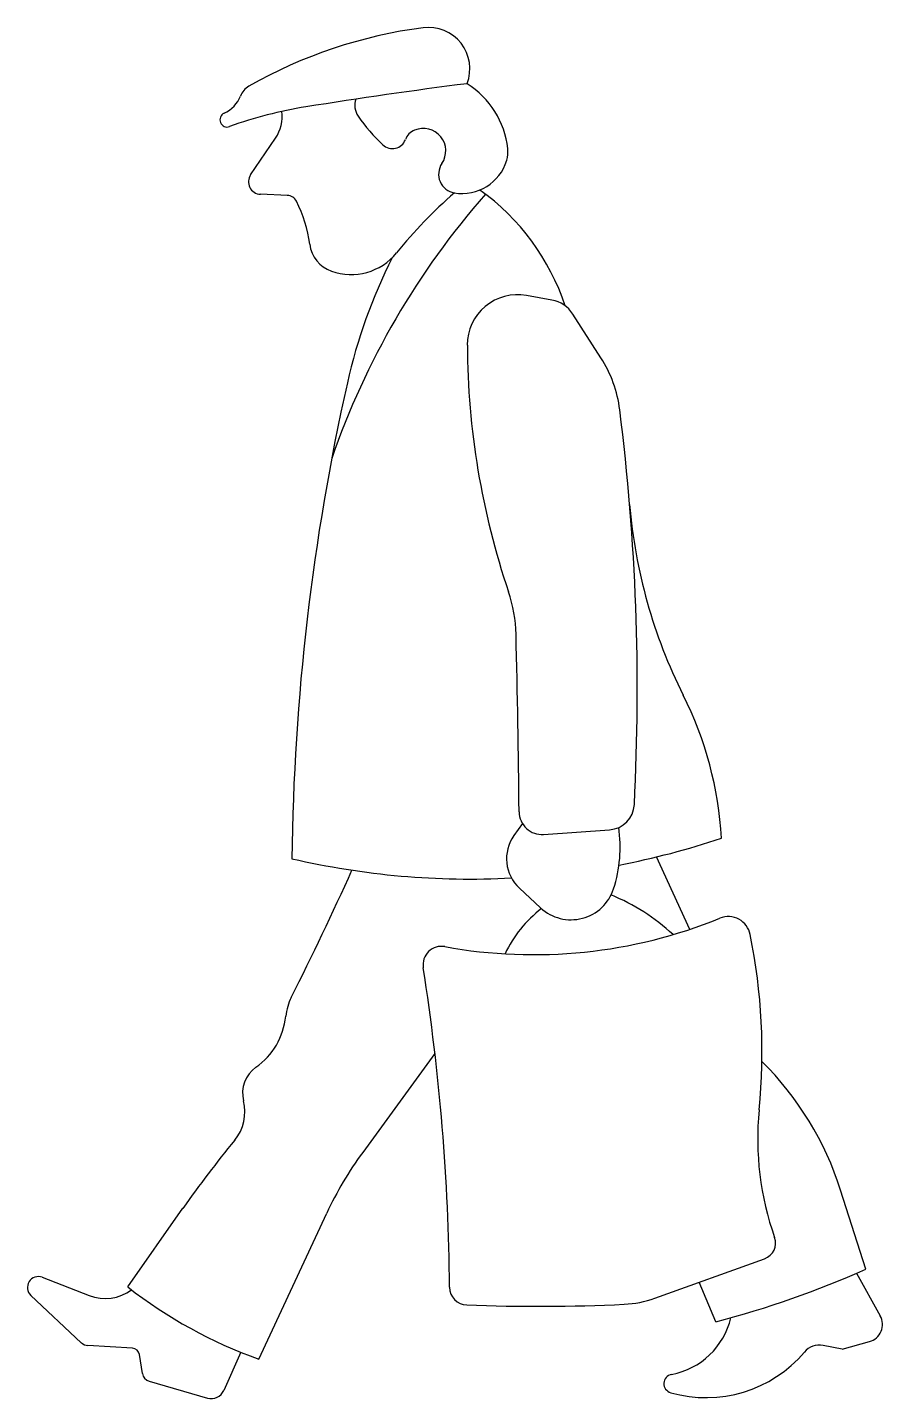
# Model space of a CAD drawing. Extents: x -18.5 to 20, y 1 to 62.8.
import ezdxf

# ---------------------------------------------------------------- set-up
doc = ezdxf.new("R2010")
doc.units = 0
doc.layers.get('0').update_dxf_attribs({"linetype": 'CONTINUOUS'})

msp = doc.modelspace()

# ---------------------------------------------------------------- linework, layer by layer
for p, q in [((-8.454, 56.139), (-7.33, 57.79)), ((-6.799, 55.207), (-8.012, 55.258)), ((5.119, 50.492), (3.974, 50.699)), ((7.325, 47.893), (6.062, 49.862)), ((3.786, 26.91), (3.404, 26.363)), ((4.743, 26.411), (7.716, 26.621)), ((11.324, 22.132), (9.831, 25.4)), ((3.659, 23.984), (4.611, 23.103)), ((-0.15, 16.544), (-3.406, 12.085)), ((19.26, 6.826), (18.122, 10.385)), ((-13.985, 6.019), (-11.501, 9.563)), ((-8.083, 2.766), (-5.025, 9.341)), ((9.756, 5.515), (14.698, 7.293)), ((-17.837, 6.455), (-15.723, 5.636)), ((12.499, 4.449), (11.757, 6.235)), ((18.839, 6.64), (19.909, 4.725)), ((-16.079, 3.509), (-18.351, 5.638)), ((-13.779, 3.262), (-15.78, 3.381)), ((18.194, 3.218), (17.332, 3.383)), ((18.194, 3.218), (19.42, 3.555)), ((-13.328, 2.124), (-13.459, 2.971)), ((-8.892, 3.074), (-9.657, 1.358)), ((-13.023, 1.776), (-10.397, 1.014))]:
    msp.add_line(p, q)
for centre, radius, start, end in [((2.086, 41.498), 21.445, 97.40799, 119.6653), ((-0.439, 60.916), 1.863, 338.8743, 97.40799), ((-8.092, 59.368), 0.879, 119.6653, 158.7573), ((30.849, -170.834), 232.96, 97.28724, 99.09171), ((-0.816, 56.885), 3.969, 6.3164, 57.80127), ((-10.23, 60.199), 1.415, 294.5064, 338.7573), ((-2.894, 59.267), 0.866, 161.034, 214.2483), ((-9.508, 58.616), 0.325, 114.5064, 289.9293), ((-2.993, 40.647), 18.789, 99.09171, 109.9293), ((-8.754, 58.76), 1.723, 325.7376, 7.77939), ((2.693, 63.07), 7.624, 214.2483, 227.0832), ((-0.773, 57.447), 0.761, 112.8823, 158.9037), ((-0.675, 57.214), 1.013, 325.6842, 112.8823), ((-2.07, 57.947), 0.629, 227.0832, 338.9037), ((1.794, 57.174), 1.344, 343.3843, 6.3164), ((0.865, 56.163), 0.851, 145.6842, 260.2983), ((1.075, 57.389), 2.094, 260.2983, 343.3843), ((-7.988, 55.822), 0.564, 145.7376, 267.5736), ((-6.82, 54.724), 0.484, 27.1367, 87.57362), ((29.032, 31.651), 35.799, 138.7311, 160.9225), ((15.163, 38.809), 21.937, 131.164, 140.9811), ((-4.166, 46.979), 10.402, 18.24114, 54.53005), ((-11.576, 52.286), 5.829, 7.12932, 27.1367), ((-4.319, 53.194), 1.485, 187.1293, 250.4408), ((-3.932, 54.282), 2.64, 250.4408, 320.9811), ((19.958, 41.356), 24.653, 153.3942, 167.3332), ((3.572, 48.47), 2.265, 79.78451, 180.2496), ((4.868, 49.097), 1.418, 32.67369, 79.78451), ((36.427, 48.613), 35.119, 180.2496, 198.7136), ((2.572, 44.844), 5.646, 7.14616, 32.67369), ((96.271, 24.204), 102.869, 167.3332, 179.3793), ((-92.529, 32.921), 101.492, 357.0844, 7.14616), ((31.973, 43.216), 23.435, 184.7267, 206.6751), ((-2.956, 35.273), 6.461, 1.37831, 18.71362), ((-576.277, 21.478), 579.948, 0.587655, 1.378309), ((-3.661, 25.313), 16.443, 3.23248, 26.67511), ((4.67, 27.437), 1.029, 180.5877, 274.0516), ((7.631, 27.82), 1.202, 274.0516, 357.0844), ((2.108, 25.838), 6.085, 342.0358, 8.3912), ((4.896, 25.32), 1.821, 145.0418, 227.2153), ((1.449, 60.067), 35.666, 280.8136, 288.4839), ((-137.531, 84.992), 146.572, 333.2715, 335.7544), ((1.449, 60.067), 35.666, 256.9703, 272.9712), ((5.98, 24.582), 2.015, 227.2153, 342.0358), ((4.356, 15.252), 9.101, 46.89629, 67.87946), ((8.013, 18.675), 5.533, 127.4398, 154.7973), ((4.292, 43.296), 22.302, 259.668, 292.1088), ((13.065, 21.701), 1.007, 11.45268, 112.1088), ((-12.036, 16.616), 26.617, 354.3547, 11.45268), ((0.143, 20.537), 0.832, 79.66787, 188.941), ((-97.563, 5.165), 98.075, 0.4911, 8.94101), ((-4.424, 17.963), 2.459, 153.2715, 174.1086), ((-10.073, 18.546), 3.219, 305.2545, 354.1086), ((4.482, 6.025), 14.32, 17.72922, 45.1699), ((-7.394, 14.756), 1.422, 125.2545, 194.2059), ((-10.729, 13.912), 2.018, 320.5612, 14.20592), ((27.685, 12.69), 13.298, 174.3547, 199.5095), ((29.488, -19.169), 50.056, 140.5612, 144.9714), ((9.788, 2.451), 16.337, 143.8625, 155.054), ((14.445, 7.998), 0.749, 289.787, 19.50948), ((1.665, 46.069), 43.007, 284.5901, 294.1494), ((-18.015, 5.997), 0.491, 68.81573, 226.8586), ((-15.002, 7.497), 1.996, 248.8157, 306.3799), ((-0.934, 22.715), 21.191, 231.9868, 250.284), ((1.311, 6.012), 0.803, 180.4911, 267.7825), ((4.476, 87.739), 82.59, 267.7825, 272.7067), ((8.152, 9.973), 4.738, 272.7067, 289.787), ((9.895, 5.393), 3.369, 280.5128, 346.929), ((19.206, 4.332), 0.806, 285.3876, 29.20942), ((-15.751, 3.858), 0.478, 226.8586, 266.5982), ((-13.799, 2.918), 0.344, 8.79984, 86.59815), ((17.165, 2.513), 0.886, 79.17568, 139.7622), ((12.062, 6.831), 5.799, 254.0668, 319.7622), ((-12.903, 2.19), 0.431, 188.7998, 253.8179), ((10.587, 1.663), 0.425, 100.5128, 254.0668), ((-10.224, 1.611), 0.621, 253.8179, 335.9928)]:
    msp.add_arc(centre, radius, start, end)

doc.saveas('drawing.dxf')
